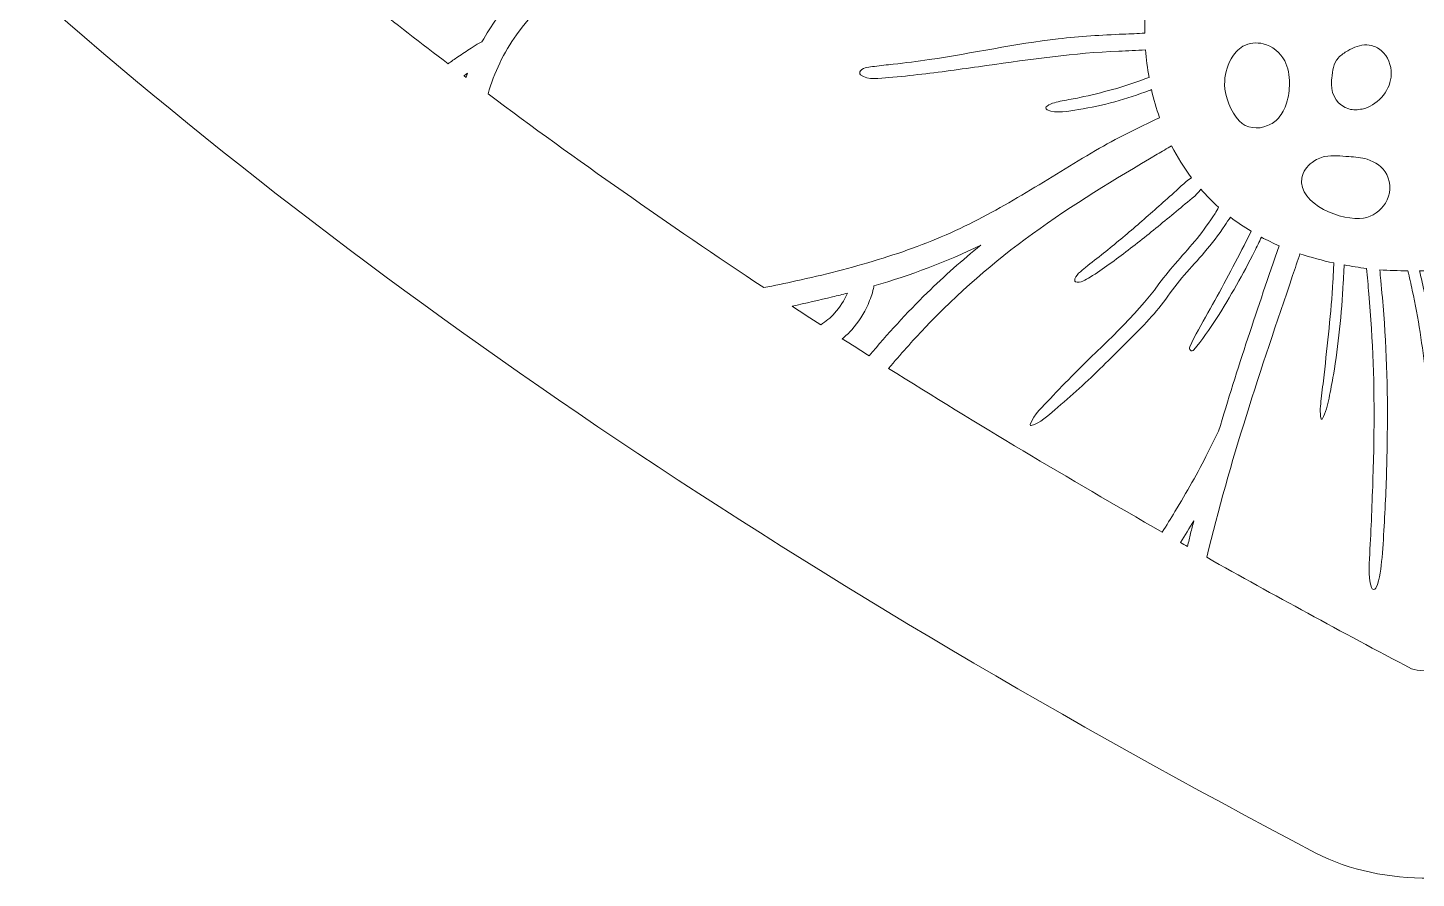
# Model space of a CAD drawing. Extents: x 226 to 1030, y -878 to -133.
# Drawn here: x 318.9 to 419.3, y -878.5 to -817.1 of the extents above; entities that cross this region are included whole.
import ezdxf

# ---------------------------------------------------------------- set-up
doc = ezdxf.new("R2010")
doc.units = 0
doc.header["$MEASUREMENT"] = 0
doc.layers.add('Layer 1', color=7, linetype='Continuous', lineweight=0)

# ---------------------------------------------------------------- blocks, each defined once
blk = doc.blocks.new('Block_0')
at = {"layer": 'Layer 1'}
for points, knots in [([(608.29, -629.17), (602.21, -597.06), (585.69, -570.7), (561.77, -554.95), (537.88, -539.22), (508.59, -534.61), (477.05, -541.62), (455.93, -546.32), (437.47, -556.92), (420.8, -573.94), (417.49, -570.81), (414.62, -568.08), (411.56, -565.38), (383.46, -540.59), (339.94, -531.98), (303.25, -543.96), (267.71, -555.56), (243.28, -584.04), (234.46, -624.15), (225.98, -662.7), (233.42, -700.76), (257.18, -740.51), (289.75, -794.98), (338.95, -838.24), (412.03, -876.67), (414.46, -877.95), (417.36, -878.49), (420.24, -878.49), (424.01, -878.49), (427.75, -877.57), (430.43, -876.19), (493.96, -843.36), (540.83, -804.52), (573.7, -757.45), (605.31, -712.18), (616.3, -671.42), (608.29, -629.17)], [0, 0, 0, 0, 1, 1, 1, 2, 2, 2, 3, 3, 3, 4, 4, 4, 5, 5, 5, 6, 6, 6, 7, 7, 7, 8, 8, 8, 9, 9, 9, 10, 10, 10, 11, 11, 11, 12, 12, 12, 12]), ([(338.07, -810.75), (338.16, -810.59), (338.24, -810.42), (338.34, -810.26), (340.52, -806.37), (342.69, -802.41), (345.28, -798.77), (347.54, -795.61), (350.76, -792.5), (354.78, -791.93), (356.8, -791.65), (358.7, -792.66), (360.29, -793.81), (361.7, -794.82), (362.92, -796.16), (363.83, -797.64), (364.91, -799.36), (365.7, -801.42), (365.75, -803.47), (365.78, -804.64), (365.46, -805.7), (364.87, -806.7), (364.61, -807.14), (364.31, -807.57), (363.99, -807.99), (363.8, -808.23), (363.56, -808.47), (363.42, -808.76), (363.41, -808.78), (363.41, -808.8), (363.41, -808.82), (359.9, -810.12), (356.68, -812.06), (354.12, -814.83), (353.21, -815.81), (352.42, -816.9), (351.76, -818.07), (351.69, -818.1), (351.62, -818.13), (351.55, -818.17), (351.35, -818.27), (351.18, -818.4), (350.99, -818.53), (350.67, -818.74), (350.34, -818.95), (350.02, -819.17), (349.78, -819.33), (349.55, -819.49), (349.31, -819.66), (345.45, -816.73), (341.71, -813.76), (338.07, -810.75)], [0, 0, 0, 0, 1, 1, 1, 2, 2, 2, 3, 3, 3, 4, 4, 4, 5, 5, 5, 6, 6, 6, 7, 7, 7, 8, 8, 8, 9, 9, 9, 10, 10, 10, 11, 11, 11, 12, 12, 12, 13, 13, 13, 14, 14, 14, 15, 15, 15, 16, 16, 16, 17, 17, 17, 17]), ([(352.2, -821.83), (352.64, -820.3), (353.33, -818.85), (354.26, -817.56), (358.57, -811.55), (366.52, -809.25), (373.54, -808.64), (377.69, -808.28), (381.88, -808.48), (386.03, -808.85), (388.17, -809.04), (390.29, -809.31), (392.42, -809.58), (394.57, -809.86), (396.73, -810.23), (398.9, -810.4), (399.49, -810.45), (400.08, -810.49), (400.67, -810.53), (400.23, -811.94), (399.93, -813.4), (399.78, -814.87), (399.49, -814.89), (399.2, -814.91), (398.9, -814.93), (397.97, -814.97), (397.04, -814.97), (396.11, -814.94), (395.19, -814.91), (394.26, -814.83), (393.35, -814.71), (392.91, -814.65), (392.47, -814.57), (392.04, -814.52), (391.8, -814.5), (391.56, -814.46), (391.32, -814.44), (391.08, -814.41), (390.91, -814.47), (390.67, -814.49), (390.58, -814.49), (390.54, -814.61), (390.63, -814.67), (390.79, -814.77), (390.91, -814.9), (391.1, -814.98), (391.33, -815.07), (391.59, -815.13), (391.83, -815.2), (392.29, -815.34), (392.76, -815.42), (393.24, -815.5), (394.16, -815.66), (395.1, -815.78), (396.04, -815.86), (396.97, -815.93), (397.9, -815.96), (398.84, -815.94), (399.12, -815.93), (399.41, -815.92), (399.7, -815.91), (399.67, -816.43), (399.66, -816.94), (399.66, -817.45), (399.15, -817.48), (398.63, -817.5), (398.11, -817.52), (396.54, -817.58), (394.97, -817.68), (393.41, -817.86), (390.28, -818.22), (387.21, -818.9), (384.09, -819.36), (383.23, -819.49), (382.36, -819.6), (381.49, -819.69), (381.03, -819.74), (380.57, -819.79), (380.12, -819.85), (379.75, -819.89), (379.39, -819.9), (379.12, -820.17), (379.05, -820.25), (379.04, -820.39), (379.12, -820.46), (379.63, -820.88), (380.55, -820.69), (381.16, -820.65), (381.96, -820.59), (382.76, -820.51), (383.55, -820.41), (385.11, -820.23), (386.67, -820.01), (388.23, -819.79), (391.41, -819.35), (394.58, -818.88), (397.79, -818.75), (398.43, -818.72), (399.08, -818.7), (399.72, -818.65), (399.77, -819.32), (399.85, -819.99), (399.97, -820.64), (399.87, -820.68), (399.77, -820.73), (399.66, -820.76), (398.9, -821.05), (398.13, -821.3), (397.34, -821.52), (396.56, -821.73), (395.77, -821.93), (394.97, -822.1), (394.55, -822.19), (394.12, -822.26), (393.7, -822.34), (393.3, -822.43), (392.94, -822.47), (392.6, -822.72), (392.51, -822.78), (392.48, -822.93), (392.6, -822.98), (393.29, -823.29), (394.16, -823.07), (394.88, -822.96), (395.76, -822.82), (396.64, -822.64), (397.5, -822.4), (398.34, -822.17), (399.16, -821.9), (399.98, -821.6), (400.04, -821.57), (400.09, -821.55), (400.15, -821.53), (400.3, -822.22), (400.5, -822.9), (400.73, -823.56), (399.16, -824.28), (397.6, -825.06), (396.11, -825.93), (394.42, -826.91), (392.77, -827.96), (391.09, -828.96), (389.43, -829.95), (387.74, -830.9), (385.98, -831.71), (384.18, -832.55), (382.29, -833.23), (380.39, -833.81), (378.43, -834.41), (376.45, -834.91), (374.45, -835.35), (373.69, -835.52), (372.91, -835.68), (372.14, -835.83), (365.21, -831.25), (358.56, -826.58), (352.2, -821.83)], [0, 0, 0, 0, 1, 1, 1, 2, 2, 2, 3, 3, 3, 4, 4, 4, 5, 5, 5, 6, 6, 6, 7, 7, 7, 8, 8, 8, 9, 9, 9, 10, 10, 10, 11, 11, 11, 12, 12, 12, 13, 13, 13, 14, 14, 14, 15, 15, 15, 16, 16, 16, 17, 17, 17, 18, 18, 18, 19, 19, 19, 20, 20, 20, 21, 21, 21, 22, 22, 22, 23, 23, 23, 24, 24, 24, 25, 25, 25, 26, 26, 26, 27, 27, 27, 28, 28, 28, 29, 29, 29, 30, 30, 30, 31, 31, 31, 32, 32, 32, 33, 33, 33, 34, 34, 34, 35, 35, 35, 36, 36, 36, 37, 37, 37, 38, 38, 38, 39, 39, 39, 40, 40, 40, 41, 41, 41, 42, 42, 42, 43, 43, 43, 44, 44, 44, 45, 45, 45, 46, 46, 46, 47, 47, 47, 48, 48, 48, 49, 49, 49, 50, 50, 50, 51, 51, 51, 52, 52, 52, 52]), ([(405.9, -819.31), (406.1, -818.95), (406.39, -818.61), (406.76, -818.4), (407.21, -818.15), (407.74, -818.1), (408.23, -818.22), (408.88, -818.37), (409.47, -818.86), (409.78, -819.45), (410.02, -819.94), (410.13, -820.52), (410.12, -821.07), (410.12, -821.54), (410.06, -822.05), (409.91, -822.5), (409.78, -822.92), (409.61, -823.25), (409.33, -823.58), (409.12, -823.84), (408.83, -824), (408.53, -824.13), (407.85, -824.42), (407.01, -824.34), (406.48, -823.78), (405.89, -823.16), (405.43, -822.01), (405.43, -821.17), (405.43, -820.52), (405.59, -819.88), (405.9, -819.31)], [0, 0, 0, 0, 1, 1, 1, 2, 2, 2, 3, 3, 3, 4, 4, 4, 5, 5, 5, 6, 6, 6, 7, 7, 7, 8, 8, 8, 9, 9, 9, 10, 10, 10, 10]), ([(415.37, -822.93), (415.05, -822.99), (414.73, -823.02), (414.42, -822.92), (413.63, -822.68), (413.15, -821.98), (413.15, -821.15), (413.15, -821), (413.16, -820.85), (413.18, -820.71), (413.24, -820.13), (413.27, -819.68), (413.66, -819.22), (413.68, -819.19), (413.71, -819.16), (413.74, -819.14), (413.96, -818.96), (414.18, -818.8), (414.42, -818.67), (414.5, -818.63), (414.57, -818.58), (414.66, -818.55), (414.91, -818.43), (415.09, -818.36), (415.36, -818.32), (415.6, -818.29), (415.83, -818.28), (416.07, -818.35), (416.21, -818.38), (416.35, -818.45), (416.48, -818.51), (416.51, -818.52), (416.53, -818.54), (416.55, -818.55), (417.11, -818.92), (417.42, -819.53), (417.47, -820.18), (417.48, -820.33), (417.48, -820.48), (417.46, -820.63), (417.35, -821.69), (416.43, -822.72), (415.37, -822.93)], [0, 0, 0, 0, 1, 1, 1, 2, 2, 2, 3, 3, 3, 4, 4, 4, 5, 5, 5, 6, 6, 6, 7, 7, 7, 8, 8, 8, 9, 9, 9, 10, 10, 10, 11, 11, 11, 12, 12, 12, 13, 13, 13, 14, 14, 14, 14]), ([(350.45, -820.52), (350.54, -820.46), (350.63, -820.4), (350.71, -820.34), (350.67, -820.44), (350.64, -820.54), (350.61, -820.64), (350.56, -820.6), (350.51, -820.56), (350.45, -820.52)], [0, 0, 0, 0, 1, 1, 1, 2, 2, 2, 3, 3, 3, 3]), ([(381.15, -841.66), (382, -840.66), (382.86, -839.69), (383.76, -838.74), (386.15, -836.24), (388.74, -833.96), (391.55, -831.94), (394.44, -829.85), (397.49, -828), (400.57, -826.19), (400.91, -825.99), (401.26, -825.79), (401.6, -825.59), (402.02, -826.4), (402.5, -827.17), (403.05, -827.9), (402.52, -828.23), (402.07, -828.72), (401.61, -829.12), (400.79, -829.85), (399.97, -830.57), (399.15, -831.29), (398.34, -831.99), (397.52, -832.67), (396.69, -833.34), (396.26, -833.69), (395.8, -834.01), (395.38, -834.38), (395.11, -834.61), (394.59, -834.94), (394.6, -835.33), (394.6, -835.36), (394.62, -835.39), (394.65, -835.41), (395, -835.55), (395.4, -835.24), (395.71, -835.07), (396.2, -834.8), (396.65, -834.46), (397.1, -834.13), (398.03, -833.48), (398.92, -832.77), (399.81, -832.07), (400.68, -831.36), (401.56, -830.65), (402.42, -829.92), (402.84, -829.57), (403.38, -829.19), (403.72, -828.72), (404.12, -829.17), (404.54, -829.61), (405, -830.03), (404.92, -830.18), (404.83, -830.34), (404.74, -830.48), (404.33, -831.1), (403.9, -831.7), (403.44, -832.27), (402.54, -833.39), (401.53, -834.4), (400.69, -835.56), (398.93, -837.97), (396.68, -839.93), (394.58, -842.03), (393.99, -842.63), (393.41, -843.23), (392.84, -843.84), (392.32, -844.41), (391.63, -844.98), (391.38, -845.72), (391.36, -845.77), (391.41, -845.81), (391.45, -845.8), (392.12, -845.62), (392.65, -845.08), (393.16, -844.65), (393.76, -844.15), (394.35, -843.64), (394.93, -843.11), (396.08, -842.06), (397.18, -840.95), (398.28, -839.86), (399.31, -838.84), (400.32, -837.83), (401.18, -836.66), (401.61, -836.07), (402.04, -835.47), (402.52, -834.92), (403.01, -834.36), (403.51, -833.83), (403.99, -833.27), (404.51, -832.66), (405, -832.01), (405.45, -831.34), (405.59, -831.14), (405.72, -830.94), (405.85, -830.74), (406.32, -831.1), (406.82, -831.44), (407.35, -831.76), (407.35, -831.76), (406.84, -832.78), (406.84, -832.78), (406.42, -833.6), (405.98, -834.42), (405.55, -835.24), (404.69, -836.87), (403.72, -838.44), (402.91, -840.1), (402.81, -840.28), (403.07, -840.51), (403.21, -840.33), (404.4, -838.89), (405.36, -837.27), (406.29, -835.65), (406.75, -834.85), (407.18, -834.04), (407.6, -833.21), (407.77, -832.87), (407.93, -832.53), (408.09, -832.19), (408.3, -832.3), (408.52, -832.41), (408.73, -832.51), (408.94, -832.61), (409.15, -832.71), (409.37, -832.8), (407.84, -837.25), (406.34, -841.7), (405, -846.2), (404.74, -846.72), (404.48, -847.23), (404.22, -847.75), (403.5, -849.21), (402.67, -850.61), (401.84, -852.01), (401.55, -852.51), (401.23, -853), (400.93, -853.49), (394.1, -849.6), (387.51, -845.66), (381.15, -841.66)], [0, 0, 0, 0, 1, 1, 1, 2, 2, 2, 3, 3, 3, 4, 4, 4, 5, 5, 5, 6, 6, 6, 7, 7, 7, 8, 8, 8, 9, 9, 9, 10, 10, 10, 11, 11, 11, 12, 12, 12, 13, 13, 13, 14, 14, 14, 15, 15, 15, 16, 16, 16, 17, 17, 17, 18, 18, 18, 19, 19, 19, 20, 20, 20, 21, 21, 21, 22, 22, 22, 23, 23, 23, 24, 24, 24, 25, 25, 25, 26, 26, 26, 27, 27, 27, 28, 28, 28, 29, 29, 29, 30, 30, 30, 31, 31, 31, 32, 32, 32, 33, 33, 33, 34, 34, 34, 35, 35, 35, 36, 36, 36, 37, 37, 37, 38, 38, 38, 39, 39, 39, 40, 40, 40, 41, 41, 41, 42, 42, 42, 43, 43, 43, 44, 44, 44, 45, 45, 45, 46, 46, 46, 47, 47, 47, 47]), ([(411.02, -827.9), (411.09, -827.46), (411.4, -827.06), (411.75, -826.79), (412.03, -826.58), (412.34, -826.43), (412.68, -826.36), (413.26, -826.25), (413.82, -826.32), (414.4, -826.37), (414.85, -826.4), (415.31, -826.42), (415.74, -826.56), (416.32, -826.76), (416.86, -827.09), (417.15, -827.66), (417.48, -828.32), (417.46, -829.1), (417.06, -829.73), (416.71, -830.29), (416.14, -830.7), (415.48, -830.81), (414, -831.05), (410.69, -829.85), (411.02, -827.9)], [0, 0, 0, 0, 1, 1, 1, 2, 2, 2, 3, 3, 3, 4, 4, 4, 5, 5, 5, 6, 6, 6, 7, 7, 7, 8, 8, 8, 8]), ([(377.8, -839.52), (378.04, -839.32), (378.28, -839.12), (378.48, -838.88), (378.97, -838.33), (379.38, -837.72), (379.67, -837.05), (379.82, -836.67), (379.96, -836.3), (380.06, -835.9), (380.07, -835.83), (380.08, -835.76), (380.09, -835.7), (382.74, -834.93), (385.34, -833.98), (387.82, -832.76), (386.48, -833.84), (385.18, -834.99), (383.93, -836.21), (382.46, -837.66), (381.07, -839.18), (379.74, -840.76), (379.09, -840.35), (378.45, -839.93), (377.8, -839.52)], [0, 0, 0, 0, 1, 1, 1, 2, 2, 2, 3, 3, 3, 4, 4, 4, 5, 5, 5, 6, 6, 6, 7, 7, 7, 8, 8, 8, 8]), ([(423.54, -862.86), (422.35, -863.47), (419.85, -863.67), (418.94, -863.36), (413.88, -860.7), (408.96, -858.02), (404.14, -855.31), (405.79, -848.42), (408.07, -841.67), (410.35, -834.96), (410.52, -834.44), (410.7, -833.91), (410.88, -833.38), (411.68, -833.65), (412.5, -833.87), (413.33, -834.05), (413.31, -834.5), (413.29, -834.94), (413.26, -835.39), (413.19, -836.52), (413.1, -837.64), (412.98, -838.77), (412.86, -839.89), (412.75, -841.01), (412.62, -842.13), (412.56, -842.71), (412.48, -843.28), (412.42, -843.86), (412.36, -844.33), (412.3, -844.84), (412.4, -845.31), (412.41, -845.35), (412.46, -845.35), (412.48, -845.32), (412.76, -844.88), (412.87, -844.33), (412.98, -843.82), (413.09, -843.26), (413.2, -842.69), (413.3, -842.12), (413.48, -841.03), (413.63, -839.94), (413.74, -838.84), (413.86, -837.72), (413.94, -836.59), (414.01, -835.46), (414.03, -835.04), (414.05, -834.62), (414.07, -834.19), (414.61, -834.29), (415.15, -834.38), (415.69, -834.44), (415.74, -835.06), (415.81, -835.67), (415.86, -836.29), (416.15, -839.62), (416.27, -842.96), (416.23, -846.31), (416.21, -848.19), (416.14, -850.07), (416.07, -851.95), (416.04, -852.87), (415.99, -853.79), (415.94, -854.71), (415.89, -855.64), (415.78, -856.59), (416.04, -857.5), (416.08, -857.64), (416.3, -857.68), (416.36, -857.54), (416.69, -856.82), (416.74, -856.09), (416.81, -855.32), (416.89, -854.46), (416.93, -853.6), (416.98, -852.74), (417.08, -851.06), (417.14, -849.38), (417.17, -847.7), (417.24, -844.38), (417.19, -841.07), (416.94, -837.77), (416.87, -836.95), (416.8, -836.13), (416.72, -835.31), (416.7, -835.05), (416.67, -834.79), (416.65, -834.54), (417.32, -834.59), (418, -834.61), (418.68, -834.62), (418.79, -835.09), (418.9, -835.56), (419, -836.03), (419.21, -837.03), (419.4, -838.04), (419.56, -839.05), (419.72, -840.06), (419.84, -841.07), (419.96, -842.08), (420.02, -842.56), (420.07, -843.05), (420.12, -843.53), (420.18, -844.04), (420.3, -844.51), (420.41, -845.01), (420.44, -845.14), (420.66, -845.14), (420.68, -845.01), (420.74, -844.53), (420.81, -844.09), (420.81, -843.6), (420.8, -843.09), (420.76, -842.58), (420.72, -842.07), (420.65, -841.04), (420.52, -840.02), (420.37, -839), (420.22, -837.99), (420.04, -836.98), (419.82, -835.97), (419.73, -835.52), (419.63, -835.07), (419.52, -834.62), (420.43, -834.6), (421.33, -834.54), (422.19, -834.44), (422.9, -837.85), (423.87, -841.22), (424.93, -844.53), (425.82, -847.32), (426.81, -850.08), (427.9, -852.8), (428.21, -854.51), (428.3, -856.23), (428.44, -857.95), (428.5, -858.7), (428.56, -859.45), (428.61, -860.21), (426.93, -861.09), (425.24, -861.98), (423.54, -862.86)], [0, 0, 0, 0, 1, 1, 1, 2, 2, 2, 3, 3, 3, 4, 4, 4, 5, 5, 5, 6, 6, 6, 7, 7, 7, 8, 8, 8, 9, 9, 9, 10, 10, 10, 11, 11, 11, 12, 12, 12, 13, 13, 13, 14, 14, 14, 15, 15, 15, 16, 16, 16, 17, 17, 17, 18, 18, 18, 19, 19, 19, 20, 20, 20, 21, 21, 21, 22, 22, 22, 23, 23, 23, 24, 24, 24, 25, 25, 25, 26, 26, 26, 27, 27, 27, 28, 28, 28, 29, 29, 29, 30, 30, 30, 31, 31, 31, 32, 32, 32, 33, 33, 33, 34, 34, 34, 35, 35, 35, 36, 36, 36, 37, 37, 37, 38, 38, 38, 39, 39, 39, 40, 40, 40, 41, 41, 41, 42, 42, 42, 43, 43, 43, 44, 44, 44, 45, 45, 45, 46, 46, 46, 47, 47, 47, 47]), ([(374.17, -837.17), (375.16, -836.96), (376.14, -836.73), (377.1, -836.5), (377.46, -836.41), (377.82, -836.32), (378.17, -836.23), (377.95, -836.75), (377.64, -837.24), (377.25, -837.67), (376.95, -838.01), (376.6, -838.28), (376.24, -838.52), (375.54, -838.07), (374.86, -837.62), (374.17, -837.17)], [0, 0, 0, 0, 1, 1, 1, 2, 2, 2, 3, 3, 3, 4, 4, 4, 5, 5, 5, 5]), ([(402.24, -854.24), (402.57, -853.72), (402.9, -853.2), (403.21, -852.67), (403.13, -852.98), (403.05, -853.28), (402.97, -853.59), (402.9, -853.9), (402.83, -854.21), (402.75, -854.52), (402.58, -854.43), (402.41, -854.33), (402.24, -854.24)], [0, 0, 0, 0, 1, 1, 1, 2, 2, 2, 3, 3, 3, 4, 4, 4, 4])]:
    blk.add_open_spline(points, degree=3, knots=knots, dxfattribs=at)

msp = doc.modelspace()

# ---------------------------------------------------------------- block references
at = {"layer": 'Layer 1'}
msp.add_blockref('Block_0', (0, 0), dxfattribs=at)

doc.saveas('drawing.dxf')
